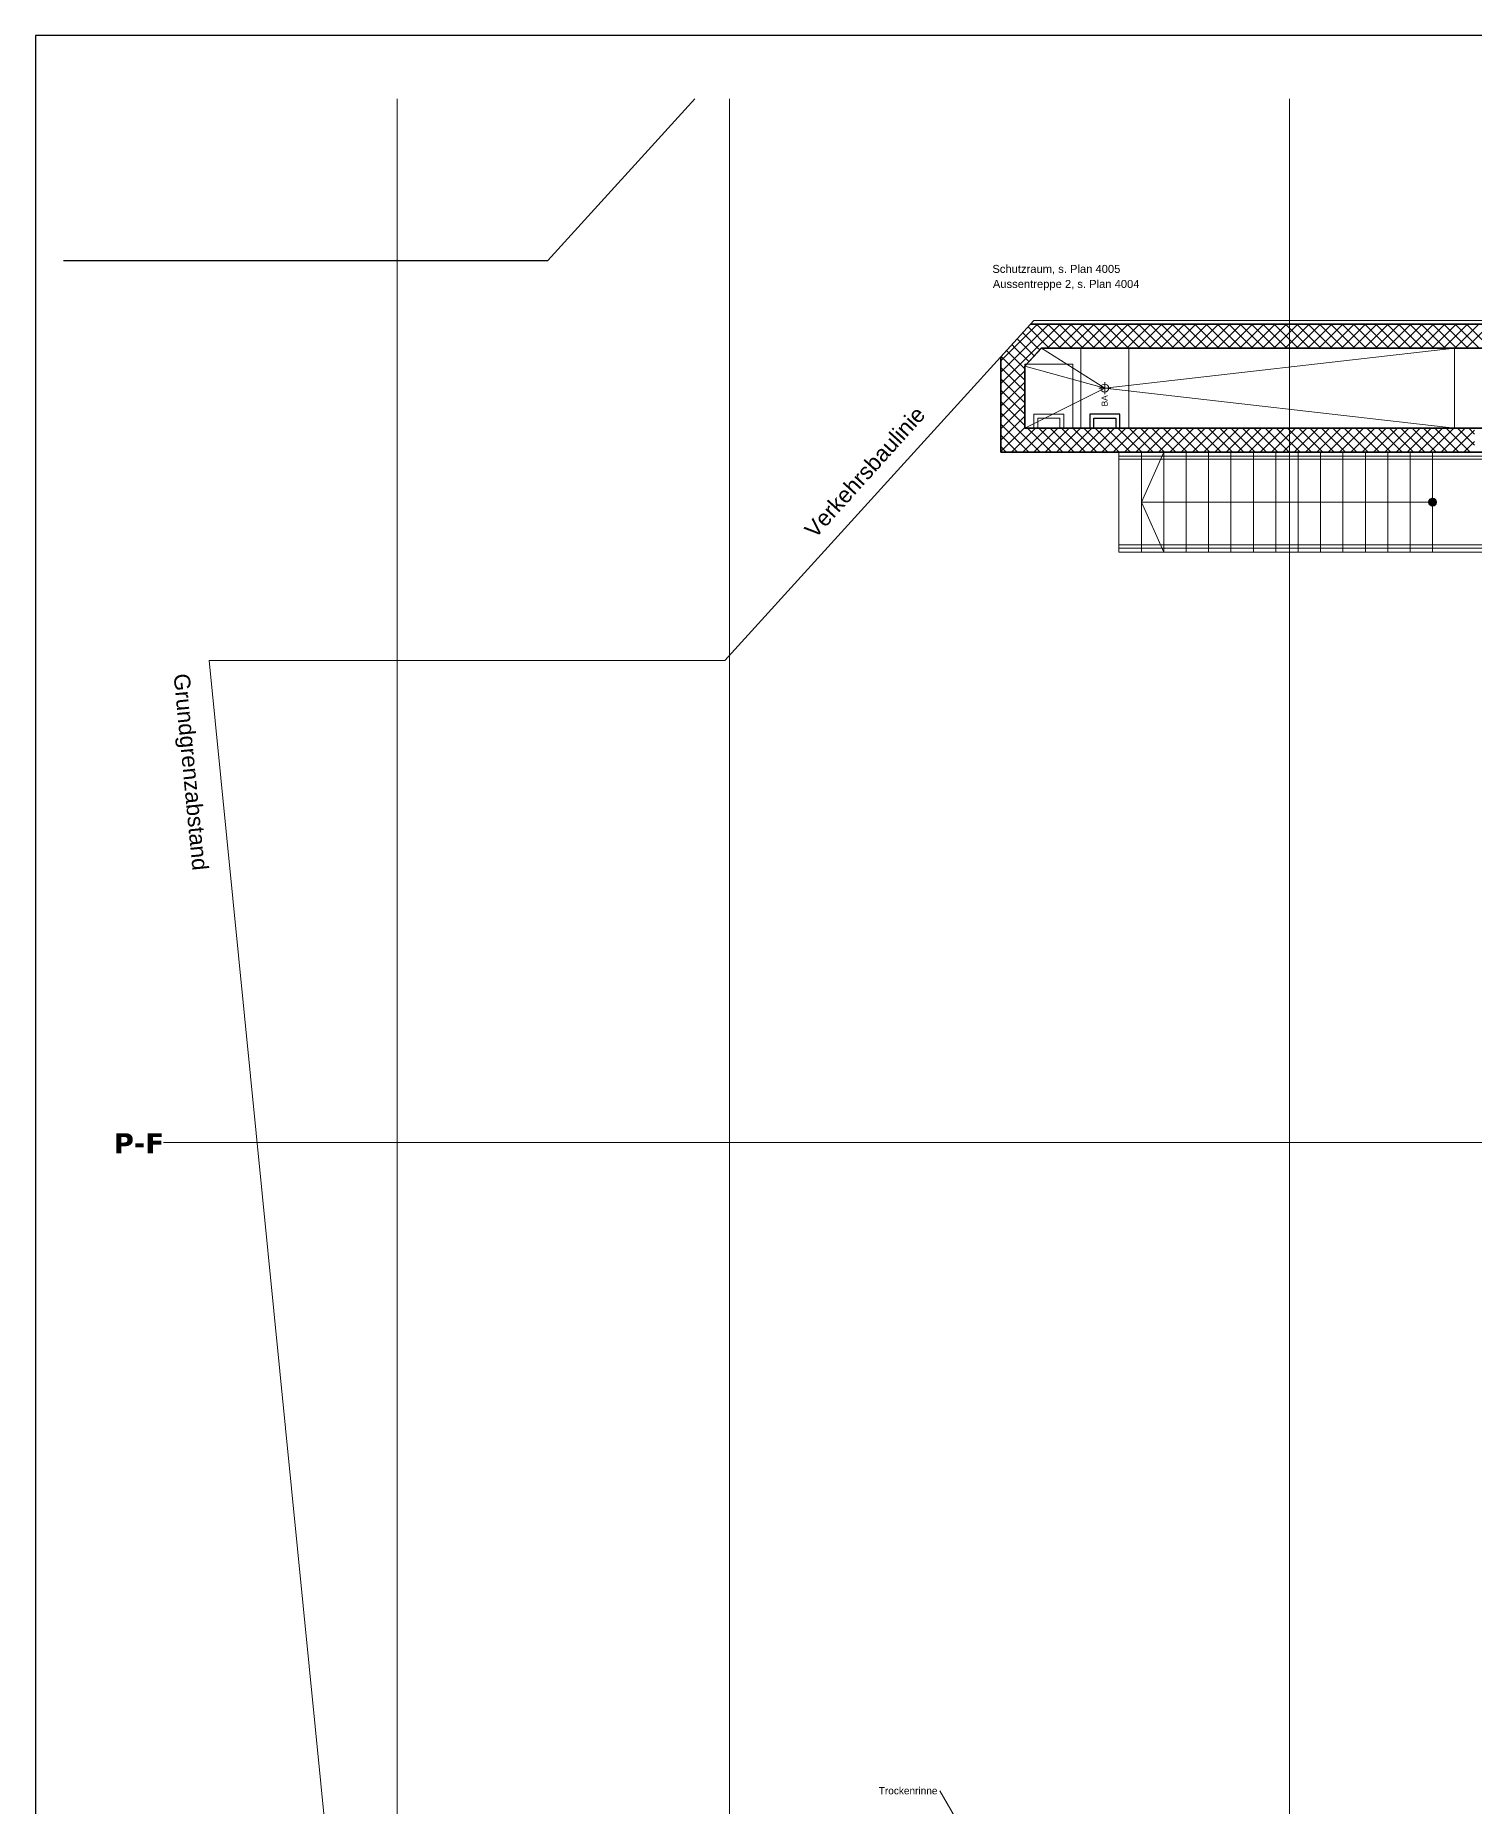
# Model space of a CAD drawing. Extents: x -882 to 937, y -179 to 966.
# Drawn here: x -882.4 to -522.6, y 522.9 to 965.5 of the extents above; entities that cross this region are included whole.
import ezdxf
from ezdxf.lldxf.tags import DXFTag

# ---------------------------------------------------------------- set-up
doc = ezdxf.new("R2010")
doc.units = 0
doc.layers.get('0').update_dxf_attribs({"lineweight": 13})
for name, color, linetype, lineweight in [('A-____-NOTE-TEXT', 7, 'Continuous', 9), ('A-DETL-____-HDLN', 7, '_Verdeckte Linien_', 9), ('A-FLOR-____-OTLN', 7, 'Continuous', 9), ('A-FLOR-____-OVHD', 7, 'Strichpunkt - Fein', 9), ('A-FLOR-HRAL-MBND', 7, '_Verdeckte Linien_', 9), ('A-GENM-____-OTLN', 7, 'Continuous', 9), ('A-WALL-____-MCUT', 7, 'Continuous', 35), ('A-WALL-____-PATT', 7, 'Continuous', 35), ('S-GRID-____-OTLN', 7, 'Continuous', 5), ('S-STRS-____-MBND', 7, '_Strichpunkt - Fein', 9), ('Text', 7, 'Continuous', 5), ('Vertikale Erschließung', 7, 'Continuous', 9)]:
    doc.layers.add(name, color=color, linetype=linetype, lineweight=lineweight)
for name, color, linetype, lineweight, true_color in [('A-DETL-____-OTLN', 5, 'Continuous', 9, 0x0000ff), ('C-PROP-LINE-OTLN', 7, '_Grundgrenze_', 25, 0x800000), ('S-GRID-____-IDEN', 7, 'Continuous', 9, 0x5555aa)]:
    doc.layers.add(name, color=color, linetype=linetype, lineweight=lineweight, true_color=true_color)
doc.styles.get("Standard").update_dxf_attribs({"font": 'arial.ttf'})
tags = doc.linetypes.add('_Grundgrenze_', pattern=[0.45, 0.2, -0.05, 0.05, -0.05, 0.05, -0.05]).pattern_tags.tags
tags[14:15] = [DXFTag(74, 4), DXFTag(75, 0), DXFTag(340, '0'), DXFTag(46, 1.0), DXFTag(50, 0.0), DXFTag(44, 0.0), DXFTag(45, 0.0)]
tags[12:13] = [DXFTag(74, 4), DXFTag(75, 0), DXFTag(340, '0'), DXFTag(46, 1.0), DXFTag(50, 0.0), DXFTag(44, 0.0), DXFTag(45, 0.0)]
tags[10:11] = [DXFTag(74, 4), DXFTag(75, 0), DXFTag(340, '0'), DXFTag(46, 1.0), DXFTag(50, 0.0), DXFTag(44, 0.0), DXFTag(45, 0.0)]
tags[8:9] = [DXFTag(74, 4), DXFTag(75, 0), DXFTag(340, '0'), DXFTag(46, 1.0), DXFTag(50, 0.0), DXFTag(44, 0.0), DXFTag(45, 0.0)]
tags[6:7] = [DXFTag(74, 4), DXFTag(75, 0), DXFTag(340, '0'), DXFTag(46, 1.0), DXFTag(50, 0.0), DXFTag(44, 0.0), DXFTag(45, 0.0)]
tags[4:5] = [DXFTag(74, 4), DXFTag(75, 0), DXFTag(340, '0'), DXFTag(46, 1.0), DXFTag(50, 0.0), DXFTag(44, 0.0), DXFTag(45, 0.0)]
tags = doc.linetypes.add('_Rasterlinie_', pattern=[0.375, 0.2, -0.05, 0.075, -0.05]).pattern_tags.tags
tags[10:11] = [DXFTag(74, 4), DXFTag(75, 0), DXFTag(340, '0'), DXFTag(46, 1.0), DXFTag(50, 0.0), DXFTag(44, 0.0), DXFTag(45, 0.0)]
tags[8:9] = [DXFTag(74, 4), DXFTag(75, 0), DXFTag(340, '0'), DXFTag(46, 1.0), DXFTag(50, 0.0), DXFTag(44, 0.0), DXFTag(45, 0.0)]
tags[6:7] = [DXFTag(74, 4), DXFTag(75, 0), DXFTag(340, '0'), DXFTag(46, 1.0), DXFTag(50, 0.0), DXFTag(44, 0.0), DXFTag(45, 0.0)]
tags[4:5] = [DXFTag(74, 4), DXFTag(75, 0), DXFTag(340, '0'), DXFTag(46, 1.0), DXFTag(50, 0.0), DXFTag(44, 0.0), DXFTag(45, 0.0)]
tags = doc.linetypes.add('_Strichliert - Fein_', pattern=[0.15, 0.1, -0.05]).pattern_tags.tags
tags[6:7] = [DXFTag(74, 4), DXFTag(75, 0), DXFTag(340, '0'), DXFTag(46, 1.0), DXFTag(50, 0.0), DXFTag(44, 0.0), DXFTag(45, 0.0)]
tags[4:5] = [DXFTag(74, 4), DXFTag(75, 0), DXFTag(340, '0'), DXFTag(46, 1.0), DXFTag(50, 0.0), DXFTag(44, 0.0), DXFTag(45, 0.0)]
tags = doc.linetypes.add('_Strichpunkt - Fein', pattern=[0.2, 0.1, -0.05, 0, -0.05]).pattern_tags.tags
tags[10:11] = [DXFTag(74, 4), DXFTag(75, 0), DXFTag(340, '0'), DXFTag(46, 1.0), DXFTag(50, 0.0), DXFTag(44, 0.0), DXFTag(45, 0.0)]
tags[8:9] = [DXFTag(74, 4), DXFTag(75, 0), DXFTag(340, '0'), DXFTag(46, 1.0), DXFTag(50, 0.0), DXFTag(44, 0.0), DXFTag(45, 0.0)]
tags[6:7] = [DXFTag(74, 4), DXFTag(75, 0), DXFTag(340, '0'), DXFTag(46, 1.0), DXFTag(50, 0.0), DXFTag(44, 0.0), DXFTag(45, 0.0)]
tags[4:5] = [DXFTag(74, 4), DXFTag(75, 0), DXFTag(340, '0'), DXFTag(46, 1.0), DXFTag(50, 0.0), DXFTag(44, 0.0), DXFTag(45, 0.0)]
tags = doc.linetypes.add('_Strichpunkt - Fein_', pattern=[0.2, 0.1, -0.05, 0, -0.05]).pattern_tags.tags
tags[10:11] = [DXFTag(74, 4), DXFTag(75, 0), DXFTag(340, '0'), DXFTag(46, 1.0), DXFTag(50, 0.0), DXFTag(44, 0.0), DXFTag(45, 0.0)]
tags[8:9] = [DXFTag(74, 4), DXFTag(75, 0), DXFTag(340, '0'), DXFTag(46, 1.0), DXFTag(50, 0.0), DXFTag(44, 0.0), DXFTag(45, 0.0)]
tags[6:7] = [DXFTag(74, 4), DXFTag(75, 0), DXFTag(340, '0'), DXFTag(46, 1.0), DXFTag(50, 0.0), DXFTag(44, 0.0), DXFTag(45, 0.0)]
tags[4:5] = [DXFTag(74, 4), DXFTag(75, 0), DXFTag(340, '0'), DXFTag(46, 1.0), DXFTag(50, 0.0), DXFTag(44, 0.0), DXFTag(45, 0.0)]
tags = doc.linetypes.add('_Verdeckte Linien_', pattern=[0.15, 0.1, -0.05]).pattern_tags.tags
tags[6:7] = [DXFTag(74, 4), DXFTag(75, 0), DXFTag(340, '0'), DXFTag(46, 1.0), DXFTag(50, 0.0), DXFTag(44, 0.0), DXFTag(45, 0.0)]
tags[4:5] = [DXFTag(74, 4), DXFTag(75, 0), DXFTag(340, '0'), DXFTag(46, 1.0), DXFTag(50, 0.0), DXFTag(44, 0.0), DXFTag(45, 0.0)]
tags = doc.linetypes.add('Strichpunkt - Fein', pattern=[0.2, 0.1, -0.05, 0, -0.05]).pattern_tags.tags
tags[10:11] = [DXFTag(74, 4), DXFTag(75, 0), DXFTag(340, '0'), DXFTag(46, 1.0), DXFTag(50, 0.0), DXFTag(44, 0.0), DXFTag(45, 0.0)]
tags[8:9] = [DXFTag(74, 4), DXFTag(75, 0), DXFTag(340, '0'), DXFTag(46, 1.0), DXFTag(50, 0.0), DXFTag(44, 0.0), DXFTag(45, 0.0)]
tags[6:7] = [DXFTag(74, 4), DXFTag(75, 0), DXFTag(340, '0'), DXFTag(46, 1.0), DXFTag(50, 0.0), DXFTag(44, 0.0), DXFTag(45, 0.0)]
tags[4:5] = [DXFTag(74, 4), DXFTag(75, 0), DXFTag(340, '0'), DXFTag(46, 1.0), DXFTag(50, 0.0), DXFTag(44, 0.0), DXFTag(45, 0.0)]

# ---------------------------------------------------------------- blocks, each defined once
blk = doc.blocks.new('Referenz-A0UJ2GK4XE', base_point=(-896.79, -159.76))
at = {"layer": 'A-____-NOTE-TEXT', "color": 0, "linetype": 'Continuous', "lineweight": 5, "ltscale": 0.13}
for p, q in [((-616.58, 877.4), (-613.58, 877.4)), ((-615.08, 878.9), (-615.08, 875.9))]:
    blk.add_line(p, q, dxfattribs=at)
blk.add_circle((-615.08, 877.4), 1, dxfattribs=at)
at = {"layer": 'A-DETL-____-HDLN', "color": 0, "linetype": '_Verdeckte Linien_', "ltscale": 0.13}
for p, q in [((-632.83, 870.9), (-625.33, 870.9)), ((-632.83, 867.4), (-632.83, 870.9)), ((-631.83, 869.9), (-626.33, 869.9)), ((-631.83, 867.4), (-631.83, 869.9)), ((-626.33, 869.9), (-626.33, 867.4)), ((-625.33, 870.9), (-625.33, 867.4)), ((-625.33, 867.4), (-632.83, 867.4)), ((-626.33, 867.4), (-631.83, 867.4))]:
    blk.add_line(p, q, dxfattribs=at)
at = {"layer": 'A-DETL-____-OTLN', "color": 0, "linetype": '_Strichliert - Fein_', "ltscale": 0.13}
for p, q in [((-632.82, 894.28), (-710.03, 809.29)), ((394.87, 894.28), (-632.82, 894.28)), ((-710.03, 809.29), (-838.99, 809.28)), ((-838.99, 809.28), (-751.34, -71.06))]:
    blk.add_line(p, q, dxfattribs=at)
at = {"layer": 'A-FLOR-____-OTLN', "color": 0, "linetype": 'Continuous', "ltscale": 0.13}
for p, q in [((-630.93, 887.4), (-635.08, 882.86)), ((-630.93, 887.4), (-615.08, 877.4)), ((-527.61, 887.4), (-615.08, 877.4)), ((-527.61, 887.4), (-527.61, 867.4)), ((-615.08, 877.4), (-635.08, 882.86)), ((-635.08, 867.4), (-615.08, 877.4)), ((-615.08, 877.4), (-527.61, 867.4))]:
    blk.add_line(p, q, dxfattribs=at)
at = {"layer": 'A-FLOR-____-OVHD', "color": 0, "linetype": 'Strichpunkt - Fein', "ltscale": 0.13}
for p, q in [((-621.08, 887.4), (-621.08, 867.4)), ((-609.08, 887.4), (-621.08, 887.4)), ((-621.08, 887.4), (-621.08, 867.4)), ((-609.08, 867.4), (-609.08, 887.4)), ((-621.08, 867.4), (-609.08, 867.4))]:
    blk.add_line(p, q, dxfattribs=at)
at = {"layer": 'A-FLOR-HRAL-MBND', "color": 0, "linetype": '_Verdeckte Linien_', "ltscale": 0.13}
for p, q in [((-611.52, 859.6), (-611.52, 860.4)), ((-605.92, 860.4), (-611.52, 860.4)), ((-605.92, 859.6), (-611.52, 859.6)), ((-533.12, 860.4), (-605.92, 860.4)), ((-533.12, 859.6), (-605.92, 859.6)), ((-527.52, 860.4), (-533.12, 860.4)), ((-527.52, 859.6), (-533.12, 859.6)), ((-513.12, 860.4), (-527.52, 860.4)), ((-513.12, 859.6), (-527.52, 859.6)), ((-611.52, 837.4), (-611.52, 838.2)), ((-605.92, 838.2), (-611.52, 838.2)), ((-605.92, 837.4), (-611.52, 837.4)), ((-533.12, 838.2), (-605.92, 838.2)), ((-533.12, 837.4), (-605.92, 837.4)), ((-527.52, 838.2), (-533.12, 838.2)), ((-527.52, 837.4), (-533.12, 837.4)), ((-513.12, 838.2), (-527.52, 838.2)), ((-513.12, 837.4), (-527.52, 837.4))]:
    blk.add_line(p, q, dxfattribs=at)
at = {"layer": 'A-GENM-____-OTLN', "color": 0, "linetype": '_Strichpunkt - Fein_', "ltscale": 0.13}
for p, q in [((-623.08, 883.4), (-635.08, 883.4)), ((-635.08, 883.4), (-635.08, 867.4)), ((-623.08, 867.4), (-623.08, 883.4)), ((-635.08, 867.4), (-623.08, 867.4))]:
    blk.add_line(p, q, dxfattribs=at)
at = {"layer": 'A-WALL-____-MCUT', "color": 0, "linetype": 'Continuous', "ltscale": 0.35}
for p, q in [((-633.61, 893.4), (-641.08, 885.18)), ((394.87, 893.4), (-633.61, 893.4)), ((-635.08, 882.86), (-630.96, 887.4)), ((-630.96, 887.4), (394.87, 887.4)), ((-641.08, 885.18), (-641.08, 861.4)), ((-635.08, 867.4), (-635.08, 882.86)), ((374.48, 867.4), (-635.08, 867.4)), ((-641.08, 861.4), (-499.67, 861.4))]:
    blk.add_line(p, q, dxfattribs=at)
at = {"layer": 'A-WALL-____-PATT', "color": 0, "linetype": 'Continuous', "lineweight": 9, "ltscale": 0.13}
for p, q in [((-637.89, 887.4), (-631.89, 893.4)), ((-634.61, 887.4), (-636.95, 889.73)), ((-631.78, 887.4), (-635.6, 891.22)), ((-635.06, 887.4), (-629.06, 893.4)), ((-628.96, 887.4), (-634.25, 892.7)), ((-632.23, 887.4), (-626.23, 893.4)), ((-626.13, 887.4), (-632.13, 893.4)), ((-629.4, 887.4), (-623.4, 893.4)), ((-623.3, 887.4), (-629.3, 893.4)), ((-626.57, 887.4), (-620.57, 893.4)), ((-620.47, 887.4), (-626.47, 893.4)), ((-623.74, 887.4), (-617.74, 893.4)), ((-617.64, 887.4), (-623.64, 893.4)), ((-620.92, 887.4), (-614.92, 893.4)), ((-614.81, 887.4), (-620.81, 893.4)), ((-618.09, 887.4), (-612.09, 893.4)), ((-611.99, 887.4), (-617.99, 893.4)), ((-615.26, 887.4), (-609.26, 893.4)), ((-609.16, 887.4), (-615.16, 893.4)), ((-612.43, 887.4), (-606.43, 893.4)), ((-606.33, 887.4), (-612.33, 893.4)), ((-609.6, 887.4), (-603.6, 893.4)), ((-603.5, 887.4), (-609.5, 893.4)), ((-606.77, 887.4), (-600.77, 893.4)), ((-600.67, 887.4), (-606.67, 893.4)), ((-603.95, 887.4), (-597.95, 893.4)), ((-597.84, 887.4), (-603.84, 893.4)), ((-601.12, 887.4), (-595.12, 893.4)), ((-595.01, 887.4), (-601.01, 893.4)), ((-598.29, 887.4), (-592.29, 893.4)), ((-592.19, 887.4), (-598.19, 893.4)), ((-595.46, 887.4), (-589.46, 893.4)), ((-589.36, 887.4), (-595.36, 893.4)), ((-592.63, 887.4), (-586.63, 893.4)), ((-586.53, 887.4), (-592.53, 893.4)), ((-589.8, 887.4), (-583.8, 893.4)), ((-583.7, 887.4), (-589.7, 893.4)), ((-586.98, 887.4), (-580.98, 893.4)), ((-580.87, 887.4), (-586.87, 893.4)), ((-584.15, 887.4), (-578.15, 893.4)), ((-578.04, 887.4), (-584.04, 893.4)), ((-581.32, 887.4), (-575.32, 893.4)), ((-575.22, 887.4), (-581.22, 893.4)), ((-578.49, 887.4), (-572.49, 893.4)), ((-572.39, 887.4), (-578.39, 893.4)), ((-575.66, 887.4), (-569.66, 893.4)), ((-569.56, 887.4), (-575.56, 893.4)), ((-572.83, 887.4), (-566.83, 893.4)), ((-566.73, 887.4), (-572.73, 893.4)), ((-570, 887.4), (-564, 893.4)), ((-563.9, 887.4), (-569.9, 893.4)), ((-567.18, 887.4), (-561.18, 893.4)), ((-561.07, 887.4), (-567.07, 893.4)), ((-564.35, 887.4), (-558.35, 893.4)), ((-558.25, 887.4), (-564.25, 893.4)), ((-561.52, 887.4), (-555.52, 893.4)), ((-555.42, 887.4), (-561.42, 893.4)), ((-558.69, 887.4), (-552.69, 893.4)), ((-552.59, 887.4), (-558.59, 893.4)), ((-555.86, 887.4), (-549.86, 893.4)), ((-549.76, 887.4), (-555.76, 893.4)), ((-553.03, 887.4), (-547.03, 893.4)), ((-546.93, 887.4), (-552.93, 893.4)), ((-550.21, 887.4), (-544.21, 893.4)), ((-544.1, 887.4), (-550.1, 893.4)), ((-547.38, 887.4), (-541.38, 893.4)), ((-541.27, 887.4), (-547.27, 893.4)), ((-544.55, 887.4), (-538.55, 893.4)), ((-538.45, 887.4), (-544.45, 893.4)), ((-541.72, 887.4), (-535.72, 893.4)), ((-535.62, 887.4), (-541.62, 893.4)), ((-538.89, 887.4), (-532.89, 893.4)), ((-532.79, 887.4), (-538.79, 893.4)), ((-536.06, 887.4), (-530.06, 893.4)), ((-529.96, 887.4), (-535.96, 893.4)), ((-533.24, 887.4), (-527.24, 893.4)), ((-527.13, 887.4), (-533.13, 893.4)), ((-530.41, 887.4), (-524.41, 893.4)), ((-524.3, 887.4), (-530.3, 893.4)), ((-527.58, 887.4), (-521.58, 893.4)), ((-521.48, 887.4), (-527.48, 893.4)), ((-524.75, 887.4), (-518.75, 893.4)), ((-518.65, 887.4), (-524.65, 893.4)), ((-641.08, 884.21), (-637.89, 887.4)), ((-641.08, 881.38), (-635.06, 887.4)), ((-641.08, 878.55), (-632.23, 887.4)), ((-636.74, 881.04), (-640.99, 885.29)), ((-635.39, 882.52), (-639.64, 886.77)), ((-637.44, 887.4), (-638.29, 888.25)), ((-634.04, 884), (-637.44, 887.4)), ((-632.7, 885.49), (-634.61, 887.4)), ((-631.35, 886.97), (-631.78, 887.4)), ((-638.08, 879.56), (-641.08, 882.56)), ((-641.08, 875.72), (-635.08, 881.72)), ((-635.08, 879.39), (-636.74, 881.04)), ((-635.08, 882.21), (-635.39, 882.52)), ((-639.43, 878.08), (-641.08, 879.73)), ((-641.08, 872.89), (-635.08, 878.89)), ((-640.78, 876.59), (-641.08, 876.9)), ((-635.08, 870.9), (-640.78, 876.59)), ((-635.08, 873.73), (-639.43, 878.08)), ((-635.08, 876.56), (-638.08, 879.56)), ((-641.08, 870.06), (-635.08, 876.06)), ((-635.08, 868.07), (-641.08, 874.07)), ((-641.08, 867.24), (-635.08, 873.24)), ((-635.08, 865.24), (-641.08, 871.24)), ((-641.08, 864.41), (-635.08, 870.41)), ((-635.08, 862.41), (-641.08, 868.41)), ((-641.08, 861.58), (-635.08, 867.58)), ((-636.9, 861.4), (-641.08, 865.59)), ((-638.43, 861.4), (-635.08, 864.75)), ((-635.08, 864.75), (-632.43, 867.4)), ((-635.08, 861.92), (-629.6, 867.4)), ((-631.24, 861.4), (-635.08, 865.24)), ((-628.41, 861.4), (-634.41, 867.4)), ((-632.77, 861.4), (-626.77, 867.4)), ((-625.58, 861.4), (-631.58, 867.4)), ((-629.95, 861.4), (-623.95, 867.4)), ((-622.76, 861.4), (-628.76, 867.4)), ((-627.12, 861.4), (-621.12, 867.4)), ((-619.93, 861.4), (-625.93, 867.4)), ((-624.29, 861.4), (-618.29, 867.4)), ((-617.1, 861.4), (-623.1, 867.4)), ((-621.46, 861.4), (-615.46, 867.4)), ((-614.27, 861.4), (-620.27, 867.4)), ((-618.63, 861.4), (-612.63, 867.4)), ((-611.44, 861.4), (-617.44, 867.4)), ((-615.8, 861.4), (-609.8, 867.4)), ((-608.61, 861.4), (-614.61, 867.4)), ((-612.98, 861.4), (-606.98, 867.4)), ((-605.78, 861.4), (-611.78, 867.4)), ((-610.15, 861.4), (-604.15, 867.4)), ((-602.96, 861.4), (-608.96, 867.4)), ((-607.32, 861.4), (-601.32, 867.4)), ((-600.13, 861.4), (-606.13, 867.4)), ((-604.49, 861.4), (-598.49, 867.4)), ((-597.3, 861.4), (-603.3, 867.4)), ((-601.66, 861.4), (-595.66, 867.4)), ((-594.47, 861.4), (-600.47, 867.4)), ((-598.83, 861.4), (-592.83, 867.4)), ((-591.64, 861.4), (-597.64, 867.4)), ((-596, 861.4), (-590, 867.4)), ((-588.81, 861.4), (-594.81, 867.4)), ((-593.18, 861.4), (-587.18, 867.4)), ((-585.99, 861.4), (-591.99, 867.4)), ((-590.35, 861.4), (-584.35, 867.4)), ((-583.16, 861.4), (-589.16, 867.4)), ((-587.52, 861.4), (-581.52, 867.4)), ((-580.33, 861.4), (-586.33, 867.4)), ((-584.69, 861.4), (-578.69, 867.4)), ((-577.5, 861.4), (-583.5, 867.4)), ((-581.86, 861.4), (-575.86, 867.4)), ((-574.67, 861.4), (-580.67, 867.4)), ((-579.03, 861.4), (-573.03, 867.4)), ((-571.84, 861.4), (-577.84, 867.4)), ((-576.21, 861.4), (-570.21, 867.4)), ((-569.01, 861.4), (-575.01, 867.4)), ((-573.38, 861.4), (-567.38, 867.4)), ((-566.19, 861.4), (-572.19, 867.4)), ((-570.55, 861.4), (-564.55, 867.4)), ((-563.36, 861.4), (-569.36, 867.4)), ((-567.72, 861.4), (-561.72, 867.4)), ((-560.53, 861.4), (-566.53, 867.4)), ((-564.89, 861.4), (-558.89, 867.4)), ((-557.7, 861.4), (-563.7, 867.4)), ((-562.06, 861.4), (-556.06, 867.4)), ((-554.87, 861.4), (-560.87, 867.4)), ((-559.24, 861.4), (-553.24, 867.4)), ((-552.04, 861.4), (-558.04, 867.4)), ((-556.41, 861.4), (-550.41, 867.4)), ((-549.22, 861.4), (-555.22, 867.4)), ((-553.58, 861.4), (-547.58, 867.4)), ((-546.39, 861.4), (-552.39, 867.4)), ((-550.75, 861.4), (-544.75, 867.4)), ((-543.56, 861.4), (-549.56, 867.4)), ((-547.92, 861.4), (-541.92, 867.4)), ((-540.73, 861.4), (-546.73, 867.4)), ((-545.09, 861.4), (-539.09, 867.4)), ((-537.9, 861.4), (-543.9, 867.4)), ((-542.26, 861.4), (-536.26, 867.4)), ((-535.07, 861.4), (-541.07, 867.4)), ((-539.44, 861.4), (-533.44, 867.4)), ((-532.25, 861.4), (-538.25, 867.4)), ((-536.61, 861.4), (-530.61, 867.4)), ((-529.42, 861.4), (-535.42, 867.4)), ((-533.78, 861.4), (-527.78, 867.4)), ((-526.59, 861.4), (-532.59, 867.4)), ((-530.95, 861.4), (-524.95, 867.4)), ((-523.76, 861.4), (-529.76, 867.4)), ((-528.12, 861.4), (-522.62, 866.9)), ((-522.62, 863.09), (-526.93, 867.4)), ((-525.29, 861.4), (-522.62, 864.07)), ((-522.62, 865.92), (-524.1, 867.4)), ((-639.73, 861.4), (-641.08, 862.76)), ((-635.6, 861.4), (-635.08, 861.92)), ((-634.07, 861.4), (-635.08, 862.41))]:
    blk.add_line(p, q, dxfattribs=at)
at = {"layer": 'C-PROP-LINE-OTLN', "color": 0, "linetype": '_Grundgrenze_', "lineweight": -2, "ltscale": 0.25}
for p, q in [((-754.29, 909.29), (-717.59, 949.68)), ((-875.38, 909.28), (-754.29, 909.29))]:
    blk.add_line(p, q, dxfattribs=at)
at = {"layer": 'S-GRID-____-OTLN', "color": 0, "linetype": '_Rasterlinie_', "ltscale": 0.13}
for p, q in [((-791.97, -147.79), (-791.97, 949.68)), ((-708.92, -147.79), (-708.92, 949.68)), ((-568.92, 109.1), (-568.92, 949.68)), ((-850.37, 688.9), (51.5, 688.9))]:
    blk.add_line(p, q, dxfattribs=at)
at = {"layer": 'S-STRS-____-MBND', "color": 0, "linetype": '_Strichpunkt - Fein', "ltscale": 0.13}
for p, q in [((-611.52, 836.4), (-611.52, 861.4)), ((-533.12, 861.4), (-611.52, 861.4)), ((-605.92, 836.4), (-605.92, 861.4)), ((-605.92, 836.4), (-605.92, 861.4)), ((-600.32, 836.4), (-600.32, 861.4)), ((-600.32, 836.4), (-600.32, 861.4)), ((-594.72, 836.4), (-594.72, 861.4)), ((-594.72, 836.4), (-594.72, 861.4)), ((-589.12, 836.4), (-589.12, 861.4)), ((-589.12, 836.4), (-589.12, 861.4)), ((-583.52, 836.4), (-583.52, 861.4)), ((-583.52, 836.4), (-583.52, 861.4)), ((-577.92, 836.4), (-577.92, 861.4)), ((-577.92, 836.4), (-577.92, 861.4)), ((-572.32, 836.4), (-572.32, 861.4)), ((-572.32, 836.4), (-572.32, 861.4)), ((-566.72, 836.4), (-566.72, 861.4)), ((-566.72, 836.4), (-566.72, 861.4)), ((-561.12, 836.4), (-561.12, 861.4)), ((-561.12, 836.4), (-561.12, 861.4)), ((-555.52, 836.4), (-555.52, 861.4)), ((-555.52, 836.4), (-555.52, 861.4)), ((-549.92, 836.4), (-549.92, 861.4)), ((-549.92, 836.4), (-549.92, 861.4)), ((-544.32, 836.4), (-544.32, 861.4)), ((-544.32, 836.4), (-544.32, 861.4)), ((-538.72, 836.4), (-538.72, 861.4)), ((-538.72, 836.4), (-538.72, 861.4)), ((-513.12, 861.4), (-533.12, 861.4)), ((-533.12, 836.4), (-533.12, 861.4)), ((-533.12, 836.4), (-533.12, 861.4)), ((-533.12, 836.4), (-611.52, 836.4)), ((-533.12, 836.4), (-513.12, 836.4))]:
    blk.add_line(p, q, dxfattribs=at)
at = {"layer": 'S-STRS-____-MBND', "color": 0, "linetype": '_Verdeckte Linien_', "ltscale": 0.13}
for p, q in [((-605.92, 848.9), (-600.32, 861.4)), ((-533.27, 849.89), (-533.78, 849.66)), ((-532.71, 849.81), (-533.27, 849.89)), ((-533.12, 848.9), (-605.92, 848.9)), ((-605.92, 848.9), (-600.32, 836.4)), ((-533.78, 849.66), (-534.08, 849.18)), ((-534.08, 849.18), (-534.08, 848.62)), ((-534.08, 848.62), (-533.78, 848.15)), ((-533.78, 848.15), (-533.27, 847.91)), ((-533.27, 847.91), (-532.71, 847.99)), ((-532.28, 849.44), (-532.71, 849.81)), ((-532.71, 847.99), (-532.28, 848.36)), ((-532.12, 848.9), (-532.28, 849.44)), ((-532.28, 848.36), (-532.12, 848.9))]:
    blk.add_line(p, q, dxfattribs=at)
blk.add_circle((-533.12, 848.9), 1, dxfattribs=at)
for points in [[(-533.27, 847.91), (-533.78, 849.66), (-533.27, 849.89)], [(-533.43, 847.95), (-533.58, 849.79), (-533.43, 849.85)], [(-533.28, 847.91), (-533.43, 849.85), (-533.28, 849.89)], [(-533.43, 847.95), (-533.43, 849.85), (-533.28, 847.91)], [(-533.12, 847.9), (-533.28, 849.89), (-533.12, 849.9)], [(-533.28, 847.91), (-533.28, 849.89), (-533.12, 847.9)], [(-533.27, 847.91), (-533.27, 849.89), (-532.71, 847.99)], [(-532.71, 847.99), (-533.27, 849.89), (-532.71, 849.81)], [(-533.12, 847.9), (-533.12, 849.9), (-532.97, 847.91)], [(-532.97, 847.91), (-533.12, 849.9), (-532.97, 849.89)], [(-532.97, 847.91), (-532.97, 849.89), (-532.82, 847.95)], [(-532.82, 847.95), (-532.97, 849.89), (-532.82, 849.85)], [(-532.82, 847.95), (-532.82, 849.85), (-532.67, 848.01)], [(-532.67, 848.01), (-532.82, 849.85), (-532.67, 849.79)], [(-534.11, 848.74), (-534.12, 848.9), (-534.11, 849.06)], [(-534.08, 848.59), (-534.11, 849.06), (-534.08, 849.21)], [(-534.11, 848.74), (-534.11, 849.06), (-534.08, 848.59)], [(-533.78, 848.15), (-534.08, 849.18), (-533.78, 849.66)], [(-534.02, 848.45), (-534.08, 849.21), (-534.02, 849.36)], [(-534.08, 848.59), (-534.08, 849.21), (-534.02, 848.45)], [(-534.08, 848.62), (-534.08, 849.18), (-533.78, 848.15)], [(-533.93, 848.31), (-534.02, 849.36), (-533.93, 849.49)], [(-534.02, 848.45), (-534.02, 849.36), (-533.93, 848.31)], [(-533.83, 848.19), (-533.93, 849.49), (-533.83, 849.61)], [(-533.93, 848.31), (-533.93, 849.49), (-533.83, 848.19)], [(-533.71, 848.09), (-533.83, 849.61), (-533.71, 849.71)], [(-533.83, 848.19), (-533.83, 849.61), (-533.71, 848.09)], [(-533.78, 848.15), (-533.78, 849.66), (-533.27, 847.91)], [(-533.58, 848.01), (-533.71, 849.71), (-533.58, 849.79)], [(-533.71, 848.09), (-533.71, 849.71), (-533.58, 848.01)], [(-533.58, 848.01), (-533.58, 849.79), (-533.43, 847.95)], [(-532.71, 847.99), (-532.71, 849.81), (-532.28, 848.36)], [(-532.28, 848.36), (-532.71, 849.81), (-532.28, 849.44)], [(-532.67, 848.01), (-532.67, 849.79), (-532.54, 848.09)], [(-532.54, 848.09), (-532.67, 849.79), (-532.54, 849.71)], [(-532.54, 848.09), (-532.54, 849.71), (-532.42, 848.19)], [(-532.42, 848.19), (-532.54, 849.71), (-532.42, 849.61)], [(-532.42, 848.19), (-532.42, 849.61), (-532.32, 848.31)], [(-532.32, 848.31), (-532.42, 849.61), (-532.32, 849.49)], [(-532.32, 848.31), (-532.32, 849.49), (-532.23, 848.45)], [(-532.23, 848.45), (-532.32, 849.49), (-532.23, 849.36)], [(-532.28, 848.36), (-532.28, 849.44), (-532.12, 848.9)], [(-532.23, 848.45), (-532.23, 849.36), (-532.17, 848.59)], [(-532.17, 848.59), (-532.23, 849.36), (-532.17, 849.21)], [(-532.17, 848.59), (-532.17, 849.21), (-532.14, 848.74)], [(-532.14, 848.74), (-532.17, 849.21), (-532.14, 849.06)], [(-532.14, 848.74), (-532.14, 849.06), (-532.12, 848.9)]]:
    blk.add_solid(points, dxfattribs=at)
at = {"layer": 'Text', "color": 0, "linetype": 'Continuous', "ltscale": 0.13}
blk.add_line((-649.55, 515.17), (-656.27, 526.87), dxfattribs=at)
at = {"layer": 'Vertikale Erschließung', "color": 0, "linetype": 'Continuous', "lineweight": -2, "ltscale": 0.25}
for p, q in [((-611.33, 870.9), (-618.83, 870.9)), ((-618.83, 870.9), (-618.83, 867.4)), ((-617.83, 867.4), (-617.83, 869.9)), ((-617.83, 869.9), (-612.33, 869.9)), ((-612.33, 869.9), (-612.33, 867.4)), ((-611.33, 867.4), (-611.33, 870.9)), ((-618.83, 867.4), (-617.83, 867.4)), ((-612.33, 867.4), (-611.33, 867.4))]:
    blk.add_line(p, q, dxfattribs=at)
at = {"layer": 'A-____-NOTE-TEXT', "color": 0, "linetype": 'Continuous', "lineweight": 5, "ltscale": 0.13, "insert": (-643.05, 904.42), "char_height": 2, "attachment_point": 1}
blk.add_mtext('{\\fArial;Aussentreppe 2, s. Plan 4004}', dxfattribs=at)
at = {"layer": 'A-____-NOTE-TEXT', "color": 0, "linetype": 'Continuous', "lineweight": 5, "ltscale": 0.13, "insert": (-615.88, 872.82), "char_height": 1.5, "attachment_point": 1, "rotation": 90}
blk.add_mtext('{\\fArial;BA}', dxfattribs=at)
at = {"layer": 'S-GRID-____-IDEN', "color": 0, "linetype": 'Continuous', "lineweight": 5, "ltscale": 0.13, "insert": (-862.82, 691.19), "char_height": 5, "attachment_point": 1}
blk.add_mtext('{\\fVerdana|b1|i0;P-F}', dxfattribs=at)
at = {"layer": 'Text', "color": 0, "linetype": 'Continuous', "ltscale": 0.13, "attachment_point": 1}
for s, insert, char_height in [('{\\fArial;Schutzraum, s. Plan 4005}', (-643.17, 908.18), 2), ('{\\fArial;Trockenrinne}', (-671.58, 527.77), 1.8)]:
    blk.add_mtext(s, dxfattribs=dict(at, insert=insert, char_height=char_height))
at = {"layer": 'Text', "color": 0, "linetype": 'Continuous', "ltscale": 0.13, "char_height": 4, "attachment_point": 1}
for s, insert, rotation in [('{\\fArial;Verkehrsbaulinie}', (-690.47, 842.29), 48), ('{\\fArial;Grundgrenzabstand}', (-843.9, 806.24), 275.5398)]:
    blk.add_mtext(s, dxfattribs=dict(at, insert=insert, rotation=rotation))

msp = doc.modelspace()

# ---------------------------------------------------------------- linework, layer by layer
at = {"color": 0, "linetype": 'ByBlock', "lineweight": -2, "ltscale": 0.13}
for p, q in [((-882.42, 965.53), (-882.42, -174.47)), ((607.58, 965.53), (-882.42, 965.53))]:
    msp.add_line(p, q, dxfattribs=at)

# ---------------------------------------------------------------- block references
at = {"color": 9, "lineweight": 25, "ltscale": 0.25, "true_color": 0xc0c0c0}
msp.add_blockref('Referenz-A0UJ2GK4XE', (-896.79, -159.76), dxfattribs=at)

doc.saveas('drawing.dxf')
